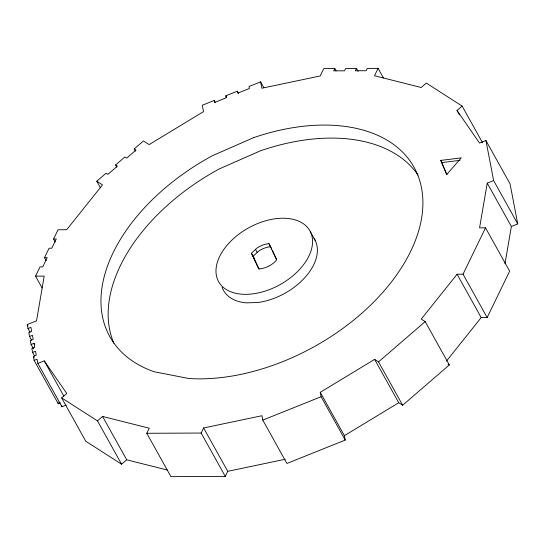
<?xml version="1.0" encoding="UTF-8"?>
<svg xmlns="http://www.w3.org/2000/svg" width="545" height="545" viewBox="0 0 545 545"><rect width="100%" height="100%" fill="white"/><g stroke="black" fill="none" stroke-linecap="round" stroke-linejoin="round"><path stroke-width="0.82" d="M482.577 142.81L462.126 106.064L457.023 110.478L479.546 143.09L485.929 140.528L493.627 180.565L487.237 183.127L479.573 227.851L485.527 227.83L509.65 271.185L487.148 317.551L481.201 317.578L446.45 361.117M504.977 263.753L511.367 226.482L487.237 183.127M42.088 287.896L35.548 276.138L40.023 266.907L42.728 266.9L47.204 257.669L44.499 257.683L49.091 248.22L51.795 248.207L56.271 238.983L53.567 238.996L58.049 229.765L66.701 229.724L102.501 184.871L96.799 181.213L106.084 173.201L107.869 174.339L117.386 166.123L115.601 164.978L124.887 156.967L126.672 158.105L135.957 150.093L134.179 148.948L143.464 140.93L149.167 144.589L203.51 111.623L202.284 105.253L214.185 100.478L215.411 102.685M285.233 459.258L227.742 471.323L225.276 476.398L170.919 476.643L146.796 433.289L149.255 428.213L102.576 416.448L97.473 420.856L61.646 397.884L66.756 393.476L44.227 360.865L37.843 363.42L61.973 406.774L66.224 405.071M214.185 100.478L214.566 102.467L226.175 97.814L225.793 95.818L237.395 91.165L237.777 93.154L249.385 88.501L249.004 86.505L260.612 81.852L261.832 88.229L320.16 75.987L323.744 68.602L334.834 68.554L333.71 70.857L344.529 70.809L345.653 68.507L356.464 68.452L358.099 71.395M356.464 68.452L355.347 70.761L366.165 70.714L367.282 68.404L378.101 68.357L383.414 77.908M225.276 476.398L201.153 433.043L203.612 427.968L261.941 415.726L262.785 420.106L286.908 463.461L345.23 440.067L344.392 435.68L320.262 392.325L374.613 359.366L378.53 361.88L402.66 405.235L449.318 364.952L425.195 321.598L421.271 319.084L457.078 274.224L463.025 274.196L487.148 317.551M378.101 68.357L374.517 75.741L421.196 87.5L426.306 83.092L462.126 106.064M463.025 274.196L485.527 227.83M268.992 243.649L276.581 259.897L275.245 261.484A17.413 10.811 -29.1 0 1 259.563 268.903L258.739 268.951L251.422 253.241L256.729 248.248A17.413 10.811 -29.1 0 1 268.992 243.649L271.723 248.929M61.646 397.884L85.769 441.239L121.596 464.211L126.706 459.803L167.649 470.124M378.53 361.88L425.195 321.598M344.392 435.68L398.736 402.721L402.66 405.235M30.057 332.212L28.013 328.533L27.25 324.548L36.535 320.828L44.2 276.097L35.548 276.138M28.013 328.533L30.915 327.368L31.685 331.353L28.783 332.518L29.546 336.503L31.59 340.175M29.546 336.503L32.448 335.339L33.211 339.324L30.309 340.482L31.079 344.467L33.531 348.875M31.079 344.467L33.981 343.302L34.798 344.774M34.655 356.11L32.605 352.438L35.507 351.273L36.277 355.251L33.374 356.416L34.137 360.402L58.267 403.756L60.441 402.884M34.137 360.402L37.04 359.237L37.843 363.42M511.367 226.482L517.75 223.92L510.059 183.883L485.929 140.528M262.785 420.106L321.107 396.712L320.262 392.325M440.796 160.407L461.24 157.88L446.655 174.652L440.796 160.407L446.934 174.57M442.002 162.573L459.994 160.346M146.796 433.289L201.153 433.043M448.017 364.115L449.318 364.952M457.023 110.478L459.476 114.886M493.627 180.565L517.75 223.92M457.078 274.224L481.201 317.578M334.834 68.554L336.061 70.755M260.612 81.852L263.882 87.731M237.395 91.165L238.621 93.372M310.398 231.795A52.231 32.441 -29.1 0 1 253.602 293.762A52.231 32.441 -29.1 0 1 228.825 243.268A52.231 32.441 -29.1 0 1 310.398 231.795L315.221 240.468M374.613 359.366L398.736 402.721M225.793 95.818L226.611 97.289M255.448 249.303L257.138 252.335M251.422 253.241L254.747 259.209M321.107 396.712L345.23 440.067M134.179 148.948L135.405 151.149M115.601 164.978L116.834 167.186M96.799 181.213L100.478 187.827M203.612 427.968L227.742 471.323M53.567 238.996L55.202 241.932M44.499 257.683L46.134 260.619M102.576 416.448L126.706 459.803M97.473 420.856L121.596 464.211M27.25 324.548L28.068 326.019M44.227 360.865L63.854 396.133M33.374 356.416L34.192 357.888M272.425 250.428L276.601 259.406M259.032 268.992L253.112 256.273L258.419 251.286A17.413 10.811 -29.1 0 1 270.681 246.687M61.701 405.385L61.973 406.774M57.961 402.162L58.267 403.756M33.981 343.302L34.744 347.288L31.842 348.453L32.605 352.438M314.09 238.458A52.231 32.441 -29.1 0 1 305.697 276.669A52.231 32.441 -29.1 0 1 258.432 302.427L246.606 302.87A52.231 32.441 -29.1 0 1 222.081 287.29M113.851 343.248A174.107 108.189 -29.1 0 1 219.465 168.827L260.796 150.679A174.107 108.189 -29.1 0 1 418.022 175.088M253.561 137.674L212.23 155.816A174.107 108.189 -29.1 0 0 154.078 371.731L188.699 378.496A174.107 108.189 -29.1 0 0 419.357 228.382A174.107 108.189 -29.1 0 0 253.561 137.674"/></g></svg>
